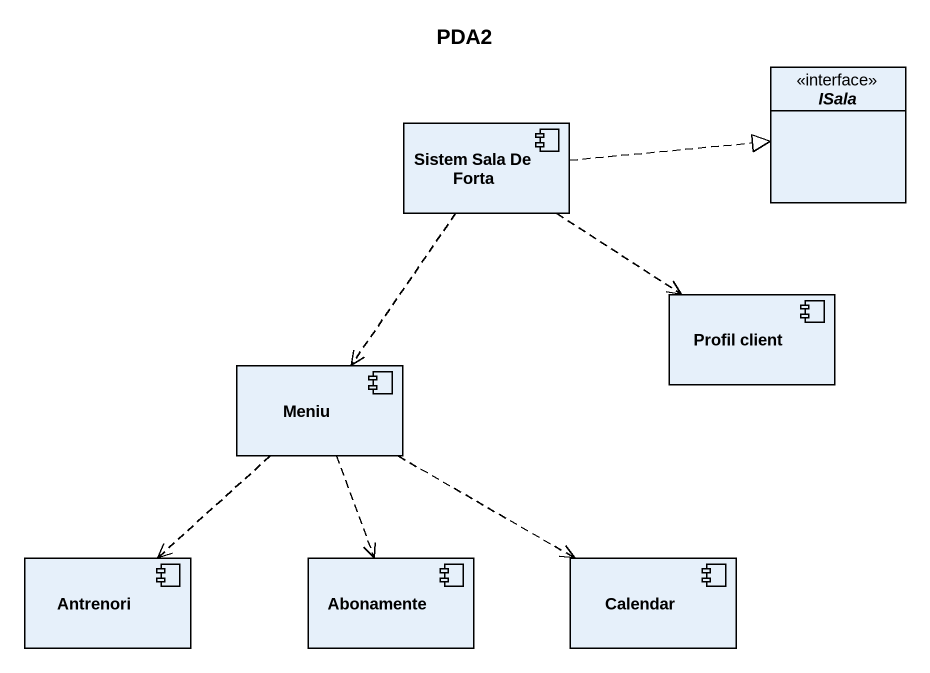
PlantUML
@startuml
title PDA2
allowmixing
hide circle
hide empty members
interface ISala
component "Sistem Sala De Forta" as Sistem_Sala_De_Forta
component "Profil client" as Profil_client
component Meniu
component Antrenori
component Abonamente
component Calendar
Sistem_Sala_De_Forta .right.|> ISala
Sistem_Sala_De_Forta ..> Profil_client
Sistem_Sala_De_Forta ..> Meniu
Meniu ..> Antrenori
Meniu ..> Abonamente
Meniu .right.> Calendar
@enduml
